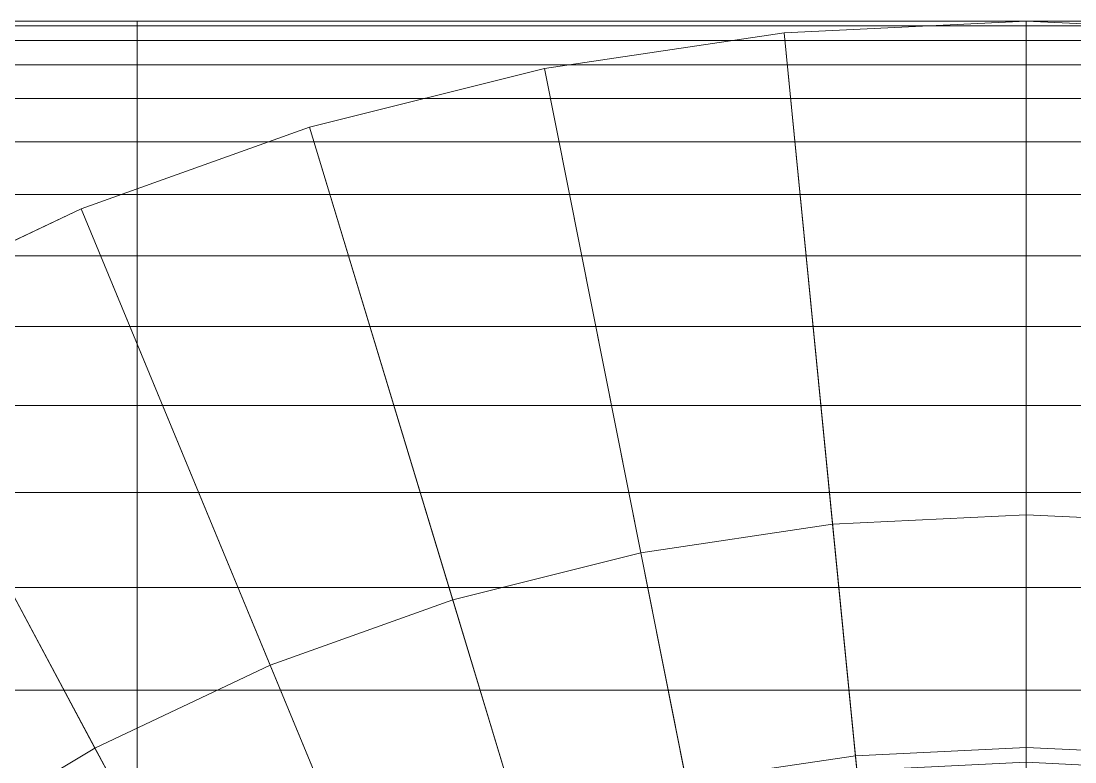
# Model space of a CAD drawing. Header units: millimetres. Extents: x -50 to 55, y -25 to 25.
# Drawn here: x -10.18 to 0.49, y 17.5 to 25 of the extents above; entities that cross this region are included whole.
import ezdxf

# ---------------------------------------------------------------- set-up
doc = ezdxf.new("R2010")
doc.units = ezdxf.units.MM
doc.layers.add('BASE', color=7, linetype='Continuous')
doc.layers.add('CIRCOLO_LU', color=7, linetype='Continuous')

msp = doc.modelspace()

# ---------------------------------------------------------------- linework, layer by layer
at = {"layer": 'BASE', "lineweight": 5}
for points, invisible_edges in [([(0, 25, -21), (0, 25, -30), (-2.45, 24.88, -21)], 2), ([(0, 25, -30), (-2.45, 24.88, -30), (-2.45, 24.88, -21)], 12), ([(0, 25, -21), (-2.45, 24.88, -21), (-1.729, 17.56, -14.002)], 12), ([(-2.45, 24.88, -60), (0, 25, -60), (0, 20, -60)], 12), ([(-2.45, 24.88, -32), (0, 25, -32), (0, 25, -35)], 12), ([(0, 25, -35), (-2.45, 24.88, -35), (-2.45, 24.88, -32)], 12), ([(-2.45, 24.88, -38), (0, 25, -38), (0, 25, -50)], 12), ([(0, 25, -50), (-2.45, 24.88, -50), (-2.45, 24.88, -38)], 12), ([(-2.45, 24.88, -50), (0, 25, -50), (0, 25, -60)], 12), ([(0, 25, -60), (-2.45, 24.88, -60), (-2.45, 24.88, -50)], 12), ([(0, 25, -30), (0, 25, -32), (-2.45, 24.88, -30)], 2), ([(0, 25, -32), (-2.45, 24.88, -32), (-2.45, 24.88, -30)], 12), ([(-2.45, 24.88, -35), (0, 25, -35), (0, 25, -38)], 12), ([(0, 25, -38), (-2.45, 24.88, -38), (-2.45, 24.88, -35)], 12), ([(-1.729, 17.56, -14.002), (0, 17.645, -14.002), (0, 25, -21)], 12), ([(2.45, 24.88, -21), (2.45, 24.88, -30), (0, 25, -21)], 2), ([(2.45, 24.88, -30), (0, 25, -30), (0, 25, -21)], 12), ([(2.45, 24.88, -21), (0, 25, -21), (0, 17.645, -14.002)], 12), ([(0, 20, -60), (0, 25, -60), (2.45, 24.88, -60)], 12), ([(0, 25, -32), (2.45, 24.88, -32), (2.45, 24.88, -35)], 12), ([(2.45, 24.88, -35), (0, 25, -35), (0, 25, -32)], 12), ([(0, 25, -38), (2.45, 24.88, -38), (2.45, 24.88, -50)], 12), ([(2.45, 24.88, -50), (0, 25, -50), (0, 25, -38)], 12), ([(0, 25, -50), (2.45, 24.88, -50), (2.45, 24.88, -60)], 12), ([(2.45, 24.88, -60), (0, 25, -60), (0, 25, -50)], 12), ([(2.45, 24.88, -30), (2.45, 24.88, -32), (0, 25, -30)], 2), ([(2.45, 24.88, -32), (0, 25, -32), (0, 25, -30)], 12), ([(0, 25, -35), (2.45, 24.88, -35), (2.45, 24.88, -38)], 12), ([(2.45, 24.88, -38), (0, 25, -38), (0, 25, -35)], 12), ([(-2.45, 24.88, -21), (-2.45, 24.88, -30), (-4.877, 24.52, -21)], 2), ([(-2.45, 24.88, -30), (-4.877, 24.52, -30), (-4.877, 24.52, -21)], 12), ([(-2.45, 24.88, -21), (-4.877, 24.52, -21), (-3.442, 17.306, -14.002)], 12), ([(-4.877, 24.52, -60), (-2.45, 24.88, -60), (-1.96, 19.904, -60)], 12), ([(-4.877, 24.52, -32), (-2.45, 24.88, -32), (-2.45, 24.88, -35)], 12), ([(-2.45, 24.88, -35), (-4.877, 24.52, -35), (-4.877, 24.52, -32)], 12), ([(-4.877, 24.52, -38), (-2.45, 24.88, -38), (-2.45, 24.88, -50)], 12), ([(-2.45, 24.88, -50), (-4.877, 24.52, -50), (-4.877, 24.52, -38)], 12), ([(-4.877, 24.52, -50), (-2.45, 24.88, -50), (-2.45, 24.88, -60)], 12), ([(-2.45, 24.88, -60), (-4.877, 24.52, -60), (-4.877, 24.52, -50)], 12), ([(-2.45, 24.88, -30), (-2.45, 24.88, -32), (-4.877, 24.52, -30)], 2), ([(-2.45, 24.88, -32), (-4.877, 24.52, -32), (-4.877, 24.52, -30)], 12), ([(-4.877, 24.52, -35), (-2.45, 24.88, -35), (-2.45, 24.88, -38)], 12), ([(-2.45, 24.88, -38), (-4.877, 24.52, -38), (-4.877, 24.52, -35)], 12), ([(-3.442, 17.306, -14.002), (-1.729, 17.56, -14.002), (-2.45, 24.88, -21)], 12), ([(-2.45, 24.88, -60), (0, 20, -60), (-1.96, 19.904, -60)], 1), ([(0, 17.645, -14.002), (1.729, 17.56, -14.002), (2.45, 24.88, -21)], 12), ([(2.45, 24.88, -60), (1.96, 19.904, -60), (0, 20, -60)], 12), ([(-4.877, 24.52, -21), (-4.877, 24.52, -30), (-7.257, 23.924, -21)], 2), ([(-4.877, 24.52, -30), (-7.257, 23.924, -30), (-7.257, 23.924, -21)], 12), ([(-4.877, 24.52, -21), (-7.257, 23.924, -21), (-5.122, 16.885, -14.002)], 12), ([(-7.257, 23.924, -60), (-4.877, 24.52, -60), (-3.902, 19.616, -60)], 12), ([(-7.257, 23.924, -32), (-4.877, 24.52, -32), (-4.877, 24.52, -35)], 12), ([(-4.877, 24.52, -35), (-7.257, 23.924, -35), (-7.257, 23.924, -32)], 12), ([(-7.257, 23.924, -38), (-4.877, 24.52, -38), (-4.877, 24.52, -50)], 12), ([(-4.877, 24.52, -50), (-7.257, 23.924, -50), (-7.257, 23.924, -38)], 12), ([(-7.257, 23.924, -50), (-4.877, 24.52, -50), (-4.877, 24.52, -60)], 12), ([(-4.877, 24.52, -60), (-7.257, 23.924, -60), (-7.257, 23.924, -50)], 12), ([(-4.877, 24.52, -30), (-4.877, 24.52, -32), (-7.257, 23.924, -30)], 2), ([(-4.877, 24.52, -32), (-7.257, 23.924, -32), (-7.257, 23.924, -30)], 12), ([(-7.257, 23.924, -35), (-4.877, 24.52, -35), (-4.877, 24.52, -38)], 12), ([(-4.877, 24.52, -38), (-7.257, 23.924, -38), (-7.257, 23.924, -35)], 12), ([(-5.122, 16.885, -14.002), (-3.442, 17.306, -14.002), (-4.877, 24.52, -21)], 12), ([(-4.877, 24.52, -60), (-1.96, 19.904, -60), (-3.902, 19.616, -60)], 1), ([(-7.257, 23.924, -21), (-7.257, 23.924, -30), (-9.567, 23.097, -21)], 2), ([(-7.257, 23.924, -30), (-9.567, 23.097, -30), (-9.567, 23.097, -21)], 12), ([(-7.257, 23.924, -21), (-9.567, 23.097, -21), (-6.752, 16.302, -14.002)], 12), ([(-9.567, 23.097, -60), (-7.257, 23.924, -60), (-5.806, 19.139, -60)], 12), ([(-9.567, 23.097, -32), (-7.257, 23.924, -32), (-7.257, 23.924, -35)], 12), ([(-7.257, 23.924, -35), (-9.567, 23.097, -35), (-9.567, 23.097, -32)], 12), ([(-9.567, 23.097, -38), (-7.257, 23.924, -38), (-7.257, 23.924, -50)], 12), ([(-7.257, 23.924, -50), (-9.567, 23.097, -50), (-9.567, 23.097, -38)], 12), ([(-9.567, 23.097, -50), (-7.257, 23.924, -50), (-7.257, 23.924, -60)], 12), ([(-7.257, 23.924, -60), (-9.567, 23.097, -60), (-9.567, 23.097, -50)], 12), ([(-7.257, 23.924, -30), (-7.257, 23.924, -32), (-9.567, 23.097, -30)], 2), ([(-7.257, 23.924, -32), (-9.567, 23.097, -32), (-9.567, 23.097, -30)], 12), ([(-9.567, 23.097, -35), (-7.257, 23.924, -35), (-7.257, 23.924, -38)], 12), ([(-7.257, 23.924, -38), (-9.567, 23.097, -38), (-9.567, 23.097, -35)], 12), ([(-6.752, 16.302, -14.002), (-5.122, 16.885, -14.002), (-7.257, 23.924, -21)], 12), ([(-7.257, 23.924, -60), (-3.902, 19.616, -60), (-5.806, 19.139, -60)], 1), ([(-9.567, 23.097, -21), (-9.567, 23.097, -30), (-11.785, 22.048, -21)], 2), ([(-9.567, 23.097, -30), (-11.785, 22.048, -30), (-11.785, 22.048, -21)], 12), ([(-9.567, 23.097, -21), (-11.785, 22.048, -21), (-8.318, 15.561, -14.002)], 12), ([(-11.785, 22.048, -60), (-9.567, 23.097, -60), (-7.654, 18.477, -60)], 12), ([(-11.785, 22.048, -32), (-9.567, 23.097, -32), (-9.567, 23.097, -35)], 12), ([(-9.567, 23.097, -35), (-11.785, 22.048, -35), (-11.785, 22.048, -32)], 12), ([(-11.785, 22.048, -38), (-9.567, 23.097, -38), (-9.567, 23.097, -50)], 12), ([(-9.567, 23.097, -50), (-11.785, 22.048, -50), (-11.785, 22.048, -38)], 12), ([(-11.785, 22.048, -50), (-9.567, 23.097, -50), (-9.567, 23.097, -60)], 12), ([(-9.567, 23.097, -60), (-11.785, 22.048, -60), (-11.785, 22.048, -50)], 12), ([(-9.567, 23.097, -30), (-9.567, 23.097, -32), (-11.785, 22.048, -30)], 2), ([(-9.567, 23.097, -32), (-11.785, 22.048, -32), (-11.785, 22.048, -30)], 12), ([(-11.785, 22.048, -35), (-9.567, 23.097, -35), (-9.567, 23.097, -38)], 12), ([(-9.567, 23.097, -38), (-11.785, 22.048, -38), (-11.785, 22.048, -35)], 12), ([(-8.318, 15.561, -14.002), (-6.752, 16.302, -14.002), (-9.567, 23.097, -21)], 12), ([(-9.567, 23.097, -60), (-5.806, 19.139, -60), (-7.654, 18.477, -60)], 1), ([(-11.785, 22.048, -21), (-13.889, 20.787, -21), (-9.803, 14.671, -14.002)], 12), ([(-13.889, 20.787, -60), (-11.785, 22.048, -60), (-9.428, 17.638, -60)], 12), ([(-9.803, 14.671, -14.002), (-8.318, 15.561, -14.002), (-11.785, 22.048, -21)], 12), ([(-11.785, 22.048, -60), (-7.654, 18.477, -60), (-9.428, 17.638, -60)], 1), ([(-11.194, 13.64, -14.002), (-9.803, 14.671, -14.002), (-13.889, 20.787, -21)], 12), ([(-13.889, 20.787, -60), (-9.428, 17.638, -60), (-11.111, 16.629, -60)], 1), ([(-1.96, 19.904, -50), (0, 20, -50), (0, 17.495, -50)], 12), ([(-1.96, 19.904, -50), (-1.96, 19.904, -60), (0, 20, -50)], 2), ([(-1.96, 19.904, -60), (0, 20, -60), (0, 20, -50)], 12), ([(0, 17.495, -50), (0, 20, -50), (1.96, 19.904, -50)], 12), ([(0, 20, -50), (0, 20, -60), (1.96, 19.904, -50)], 2), ([(0, 20, -60), (1.96, 19.904, -60), (1.96, 19.904, -50)], 12), ([(-3.902, 19.616, -50), (-1.96, 19.904, -50), (-1.715, 17.411, -50)], 12), ([(-3.902, 19.616, -50), (-3.902, 19.616, -60), (-1.96, 19.904, -50)], 2), ([(-3.902, 19.616, -60), (-1.96, 19.904, -60), (-1.96, 19.904, -50)], 12), ([(-1.715, 17.411, -50), (-1.96, 19.904, -50), (0, 17.495, -50)], 2), ([(0, 17.495, -50), (1.96, 19.904, -50), (1.715, 17.411, -50)], 1), ([(-5.806, 19.139, -50), (-3.902, 19.616, -50), (-3.413, 17.159, -50)], 12), ([(-5.806, 19.139, -50), (-5.806, 19.139, -60), (-3.902, 19.616, -50)], 2), ([(-5.806, 19.139, -60), (-3.902, 19.616, -60), (-3.902, 19.616, -50)], 12), ([(-3.413, 17.159, -50), (-3.902, 19.616, -50), (-1.715, 17.411, -50)], 2), ([(-7.654, 18.477, -50), (-5.806, 19.139, -50), (-5.079, 16.742, -50)], 12), ([(-7.654, 18.477, -50), (-7.654, 18.477, -60), (-5.806, 19.139, -50)], 2), ([(-7.654, 18.477, -60), (-5.806, 19.139, -60), (-5.806, 19.139, -50)], 12), ([(-5.079, 16.742, -50), (-5.806, 19.139, -50), (-3.413, 17.159, -50)], 2), ([(-9.428, 17.638, -50), (-7.654, 18.477, -50), (-6.695, 16.163, -50)], 12), ([(-9.428, 17.638, -50), (-9.428, 17.638, -60), (-7.654, 18.477, -50)], 2), ([(-9.428, 17.638, -60), (-7.654, 18.477, -60), (-7.654, 18.477, -50)], 12), ([(-6.695, 16.163, -50), (-7.654, 18.477, -50), (-5.079, 16.742, -50)], 2), ([(-11.111, 16.629, -50), (-9.428, 17.638, -50), (-8.247, 15.429, -50)], 12), ([(-11.111, 16.629, -50), (-11.111, 16.629, -60), (-9.428, 17.638, -50)], 2), ([(-11.111, 16.629, -60), (-9.428, 17.638, -60), (-9.428, 17.638, -50)], 12), ([(-8.247, 15.429, -50), (-9.428, 17.638, -50), (-6.695, 16.163, -50)], 2), ([(0, 17.645, -14.002), (-1.729, 17.56, -14.002), (-1.009, 10.24, -14.002)], 12), ([(0, 10.29, -14.002), (0, 17.645, -14.002), (-1.009, 10.24, -14.002)], 2), ([(1.729, 17.56, -14.002), (0, 17.645, -14.002), (0, 10.29, -14.002)], 12), ([(-1.729, 17.56, -14.002), (-3.442, 17.306, -14.002), (-2.007, 10.092, -14.002)], 12), ([(-1.009, 10.24, -14.002), (-1.729, 17.56, -14.002), (-2.007, 10.092, -14.002)], 2), ([(1.009, 10.24, -14.002), (1.729, 17.56, -14.002), (0, 10.29, -14.002)], 2)]:
    msp.add_3dface(points, dxfattribs=dict(at, invisible_edges=invisible_edges))
at = {"layer": 'CIRCOLO_LU', "lineweight": 5}
for points, invisible_edges in [([(-9, 25), (-10.25, 25), (-9, 24.951, 1.57)], 2), ([(-10.25, 25), (-10.25, 24.951, 1.57), (-9, 24.951, 1.57)], 12), ([(-9, 24.951, -1.57), (-10.25, 24.951, -1.57), (-9, 25)], 2), ([(-10.25, 24.951, -1.57), (-10.25, 25), (-9, 25)], 12), ([(0, 25), (0, 24.951, -1.57), (-9, 24.951, -1.57)], 12), ([(-9, 24.951, -1.57), (-9, 25), (0, 25)], 12), ([(0, 24.951, 1.57), (0, 25), (-9, 25)], 12), ([(-9, 25), (-9, 24.951, 1.57), (0, 24.951, 1.57)], 12), ([(9, 24.951, -1.57), (0, 24.951, -1.57), (0, 25)], 12), ([(9, 25), (0, 25), (9, 24.951, 1.57)], 2), ([(0, 25), (0, 24.951, 1.57), (9, 24.951, 1.57)], 12), ([(-9, 24.951, 1.57), (-10.25, 24.951, 1.57), (-9, 24.803, 3.133)], 2), ([(-10.25, 24.951, 1.57), (-10.25, 24.803, 3.133), (-9, 24.803, 3.133)], 12), ([(-9, 24.803, -3.133), (-10.25, 24.803, -3.133), (-9, 24.951, -1.57)], 2), ([(-10.25, 24.803, -3.133), (-10.25, 24.951, -1.57), (-9, 24.951, -1.57)], 12), ([(0, 24.951, -1.57), (0, 24.803, -3.133), (-9, 24.803, -3.133)], 12), ([(-9, 24.803, -3.133), (-9, 24.951, -1.57), (0, 24.951, -1.57)], 12), ([(0, 24.803, 3.133), (0, 24.951, 1.57), (-9, 24.951, 1.57)], 12), ([(-9, 24.951, 1.57), (-9, 24.803, 3.133), (0, 24.803, 3.133)], 12), ([(9, 24.803, -3.133), (0, 24.803, -3.133), (9, 24.951, -1.57)], 2), ([(0, 24.803, -3.133), (0, 24.951, -1.57), (9, 24.951, -1.57)], 12), ([(9, 24.951, 1.57), (0, 24.951, 1.57), (9, 24.803, 3.133)], 2), ([(0, 24.951, 1.57), (0, 24.803, 3.133), (9, 24.803, 3.133)], 12), ([(-9, 24.803, 3.133), (-10.25, 24.803, 3.133), (-9, 24.557, 4.685)], 2), ([(-10.25, 24.803, 3.133), (-10.25, 24.557, 4.685), (-9, 24.557, 4.685)], 12), ([(-9, 24.557, -4.685), (-10.25, 24.557, -4.685), (-9, 24.803, -3.133)], 2), ([(-10.25, 24.557, -4.685), (-10.25, 24.803, -3.133), (-9, 24.803, -3.133)], 12), ([(0, 24.803, -3.133), (0, 24.557, -4.685), (-9, 24.557, -4.685)], 12), ([(-9, 24.557, -4.685), (-9, 24.803, -3.133), (0, 24.803, -3.133)], 12), ([(0, 24.557, 4.685), (0, 24.803, 3.133), (-9, 24.803, 3.133)], 12), ([(-9, 24.803, 3.133), (-9, 24.557, 4.685), (0, 24.557, 4.685)], 12), ([(9, 24.557, -4.685), (0, 24.557, -4.685), (0, 24.803, -3.133)], 12), ([(9, 24.557, -4.685), (0, 24.803, -3.133), (9, 24.803, -3.133)], 1), ([(9, 24.803, 3.133), (0, 24.803, 3.133), (9, 24.557, 4.685)], 2), ([(0, 24.803, 3.133), (0, 24.557, 4.685), (9, 24.557, 4.685)], 12), ([(-9, 24.215, -6.217), (-10.25, 24.215, -6.217), (-9, 24.557, -4.685)], 2), ([(-10.25, 24.215, -6.217), (-10.25, 24.557, -4.685), (-9, 24.557, -4.685)], 12), ([(-9, 24.557, 4.685), (-10.25, 24.557, 4.685), (-9, 24.215, 6.217)], 2), ([(-10.25, 24.557, 4.685), (-10.25, 24.215, 6.217), (-9, 24.215, 6.217)], 12), ([(0, 24.557, -4.685), (0, 24.215, -6.217), (-9, 24.215, -6.217)], 12), ([(-9, 24.215, -6.217), (-9, 24.557, -4.685), (0, 24.557, -4.685)], 12), ([(0, 24.215, 6.217), (0, 24.557, 4.685), (-9, 24.557, 4.685)], 12), ([(-9, 24.557, 4.685), (-9, 24.215, 6.217), (0, 24.215, 6.217)], 12), ([(9, 24.215, -6.217), (0, 24.215, -6.217), (9, 24.557, -4.685)], 2), ([(0, 24.215, -6.217), (0, 24.557, -4.685), (9, 24.557, -4.685)], 12), ([(9, 24.557, 4.685), (0, 24.557, 4.685), (9, 24.215, 6.217)], 2), ([(0, 24.557, 4.685), (0, 24.215, 6.217), (9, 24.215, 6.217)], 12), ([(-9, 23.776, -7.725), (-10.25, 23.776, -7.725), (-9, 24.215, -6.217)], 2), ([(-10.25, 23.776, -7.725), (-10.25, 24.215, -6.217), (-9, 24.215, -6.217)], 12), ([(-9, 24.215, 6.217), (-10.25, 24.215, 6.217), (-9, 23.776, 7.725)], 2), ([(-10.25, 24.215, 6.217), (-10.25, 23.776, 7.725), (-9, 23.776, 7.725)], 12), ([(0, 24.215, -6.217), (0, 23.776, -7.725), (-9, 23.776, -7.725)], 12), ([(-9, 23.776, -7.725), (-9, 24.215, -6.217), (0, 24.215, -6.217)], 12), ([(0, 23.776, 7.725), (0, 24.215, 6.217), (-9, 24.215, 6.217)], 12), ([(-9, 24.215, 6.217), (-9, 23.776, 7.725), (0, 23.776, 7.725)], 12), ([(9, 23.776, -7.725), (0, 23.776, -7.725), (9, 24.215, -6.217)], 2), ([(0, 23.776, -7.725), (0, 24.215, -6.217), (9, 24.215, -6.217)], 12), ([(9, 24.215, 6.217), (0, 24.215, 6.217), (0, 23.776, 7.725)], 12), ([(9, 24.215, 6.217), (0, 23.776, 7.725), (9, 23.776, 7.725)], 1), ([(-9, 23.244, -9.203), (-10.25, 23.244, -9.203), (-9, 23.776, -7.725)], 2), ([(-10.25, 23.244, -9.203), (-10.25, 23.776, -7.725), (-9, 23.776, -7.725)], 12), ([(-9, 23.776, 7.725), (-10.25, 23.776, 7.725), (-9, 23.244, 9.203)], 2), ([(-10.25, 23.776, 7.725), (-10.25, 23.244, 9.203), (-9, 23.244, 9.203)], 12), ([(0, 23.776, -7.725), (0, 23.244, -9.203), (-9, 23.244, -9.203)], 12), ([(-9, 23.244, -9.203), (-9, 23.776, -7.725), (0, 23.776, -7.725)], 12), ([(0, 23.244, 9.203), (0, 23.776, 7.725), (-9, 23.776, 7.725)], 12), ([(-9, 23.776, 7.725), (-9, 23.244, 9.203), (0, 23.244, 9.203)], 12), ([(9, 23.244, -9.203), (0, 23.244, -9.203), (9, 23.776, -7.725)], 2), ([(0, 23.244, -9.203), (0, 23.776, -7.725), (9, 23.776, -7.725)], 12), ([(9, 23.776, 7.725), (0, 23.776, 7.725), (9, 23.244, 9.203)], 2), ([(0, 23.776, 7.725), (0, 23.244, 9.203), (9, 23.244, 9.203)], 12), ([(-9, 22.621, -10.644), (-10.25, 22.621, -10.644), (-9, 23.244, -9.203)], 2), ([(-10.25, 22.621, -10.644), (-10.25, 23.244, -9.203), (-9, 23.244, -9.203)], 12), ([(-9, 23.244, 9.203), (-10.25, 23.244, 9.203), (-9, 22.621, 10.644)], 2), ([(-10.25, 23.244, 9.203), (-10.25, 22.621, 10.644), (-9, 22.621, 10.644)], 12), ([(0, 23.244, -9.203), (0, 22.621, -10.644), (-9, 22.621, -10.644)], 12), ([(-9, 22.621, -10.644), (-9, 23.244, -9.203), (0, 23.244, -9.203)], 12), ([(0, 22.621, 10.644), (0, 23.244, 9.203), (-9, 23.244, 9.203)], 12), ([(-9, 23.244, 9.203), (-9, 22.621, 10.644), (0, 22.621, 10.644)], 12), ([(9, 22.621, -10.644), (0, 22.621, -10.644), (9, 23.244, -9.203)], 2), ([(0, 22.621, -10.644), (0, 23.244, -9.203), (9, 23.244, -9.203)], 12), ([(9, 23.244, 9.203), (0, 23.244, 9.203), (9, 22.621, 10.644)], 2), ([(0, 23.244, 9.203), (0, 22.621, 10.644), (9, 22.621, 10.644)], 12), ([(-9, 21.908, -12.044), (-10.25, 21.908, -12.044), (-9, 22.621, -10.644)], 2), ([(-10.25, 21.908, -12.044), (-10.25, 22.621, -10.644), (-9, 22.621, -10.644)], 12), ([(-9, 22.621, 10.644), (-10.25, 22.621, 10.644), (-9, 21.908, 12.044)], 2), ([(-10.25, 22.621, 10.644), (-10.25, 21.908, 12.044), (-9, 21.908, 12.044)], 12), ([(0, 22.621, -10.644), (0, 21.908, -12.044), (-9, 21.908, -12.044)], 12), ([(-9, 21.908, -12.044), (-9, 22.621, -10.644), (0, 22.621, -10.644)], 12), ([(0, 21.908, 12.044), (0, 22.621, 10.644), (-9, 22.621, 10.644)], 12), ([(-9, 22.621, 10.644), (-9, 21.908, 12.044), (0, 21.908, 12.044)], 12), ([(9, 21.908, -12.044), (0, 21.908, -12.044), (9, 22.621, -10.644)], 2), ([(0, 21.908, -12.044), (0, 22.621, -10.644), (9, 22.621, -10.644)], 12), ([(9, 22.621, 10.644), (0, 22.621, 10.644), (9, 21.908, 12.044)], 2), ([(0, 22.621, 10.644), (0, 21.908, 12.044), (9, 21.908, 12.044)], 12), ([(-9, 21.908, 12.044), (-10.25, 21.908, 12.044), (-9, 21.108, 13.396)], 2), ([(-10.25, 21.908, 12.044), (-10.25, 21.108, 13.396), (-9, 21.108, 13.396)], 12), ([(-9, 21.108, -13.396), (-10.25, 21.108, -13.396), (-9, 21.908, -12.044)], 2), ([(-10.25, 21.108, -13.396), (-10.25, 21.908, -12.044), (-9, 21.908, -12.044)], 12), ([(0, 21.908, -12.044), (0, 21.108, -13.396), (-9, 21.108, -13.396)], 12), ([(-9, 21.108, -13.396), (-9, 21.908, -12.044), (0, 21.908, -12.044)], 12), ([(0, 21.108, 13.396), (0, 21.908, 12.044), (-9, 21.908, 12.044)], 12), ([(-9, 21.908, 12.044), (-9, 21.108, 13.396), (0, 21.108, 13.396)], 12), ([(9, 21.108, -13.396), (0, 21.108, -13.396), (9, 21.908, -12.044)], 2), ([(0, 21.108, -13.396), (0, 21.908, -12.044), (9, 21.908, -12.044)], 12), ([(9, 21.908, 12.044), (0, 21.908, 12.044), (9, 21.108, 13.396)], 2), ([(0, 21.908, 12.044), (0, 21.108, 13.396), (9, 21.108, 13.396)], 12), ([(-9, 21.108, 13.396), (-10.25, 21.108, 13.396), (-10.25, 20.225, 14.695)], 12), ([(-9, 21.108, 13.396), (-10.25, 20.225, 14.695), (-9, 20.225, 14.695)], 1), ([(-9, 20.225, -14.695), (-10.25, 20.225, -14.695), (-10.25, 21.108, -13.396)], 12), ([(-9, 20.225, -14.695), (-10.25, 21.108, -13.396), (-9, 21.108, -13.396)], 1), ([(-9, 21.108, -13.396), (0, 21.108, -13.396), (0, 20.225, -14.695)], 12), ([(0, 20.225, -14.695), (-9, 20.225, -14.695), (-9, 21.108, -13.396)], 12), ([(-9, 20.225, 14.695), (0, 20.225, 14.695), (0, 21.108, 13.396)], 12), ([(0, 21.108, 13.396), (-9, 21.108, 13.396), (-9, 20.225, 14.695)], 12), ([(9, 20.225, -14.695), (0, 20.225, -14.695), (0, 21.108, -13.396)], 12), ([(9, 20.225, -14.695), (0, 21.108, -13.396), (9, 21.108, -13.396)], 1), ([(9, 21.108, 13.396), (0, 21.108, 13.396), (0, 20.225, 14.695)], 12), ([(9, 21.108, 13.396), (0, 20.225, 14.695), (9, 20.225, 14.695)], 1), ([(-9, 20.225, 14.695), (-10.25, 20.225, 14.695), (-9, 19.263, 15.936)], 2), ([(-10.25, 20.225, 14.695), (-10.25, 19.263, 15.936), (-9, 19.263, 15.936)], 12), ([(-9, 19.263, -15.936), (-10.25, 19.263, -15.936), (-9, 20.225, -14.695)], 2), ([(-10.25, 19.263, -15.936), (-10.25, 20.225, -14.695), (-9, 20.225, -14.695)], 12), ([(0, 20.225, -14.695), (0, 19.263, -15.936), (-9, 19.263, -15.936)], 12), ([(-9, 19.263, -15.936), (-9, 20.225, -14.695), (0, 20.225, -14.695)], 12), ([(0, 19.263, 15.936), (0, 20.225, 14.695), (-9, 20.225, 14.695)], 12), ([(-9, 20.225, 14.695), (-9, 19.263, 15.936), (0, 19.263, 15.936)], 12), ([(9, 19.263, -15.936), (0, 19.263, -15.936), (9, 20.225, -14.695)], 2), ([(0, 19.263, -15.936), (0, 20.225, -14.695), (9, 20.225, -14.695)], 12), ([(9, 20.225, 14.695), (0, 20.225, 14.695), (9, 19.263, 15.936)], 2), ([(0, 20.225, 14.695), (0, 19.263, 15.936), (9, 19.263, 15.936)], 12), ([(-9, 18.224, -17.114), (-10.25, 18.224, -17.114), (-9, 19.263, -15.936)], 2), ([(-10.25, 18.224, -17.114), (-10.25, 19.263, -15.936), (-9, 19.263, -15.936)], 12), ([(-9, 19.263, 15.936), (-10.25, 19.263, 15.936), (-9, 18.224, 17.114)], 2), ([(-10.25, 19.263, 15.936), (-10.25, 18.224, 17.114), (-9, 18.224, 17.114)], 12), ([(0, 19.263, -15.936), (0, 18.224, -17.114), (-9, 18.224, -17.114)], 12), ([(-9, 18.224, -17.114), (-9, 19.263, -15.936), (0, 19.263, -15.936)], 12), ([(0, 18.224, 17.114), (0, 19.263, 15.936), (-9, 19.263, 15.936)], 12), ([(-9, 19.263, 15.936), (-9, 18.224, 17.114), (0, 18.224, 17.114)], 12), ([(9, 18.224, -17.114), (0, 18.224, -17.114), (9, 19.263, -15.936)], 2), ([(0, 18.224, -17.114), (0, 19.263, -15.936), (9, 19.263, -15.936)], 12), ([(9, 19.263, 15.936), (0, 19.263, 15.936), (9, 18.224, 17.114)], 2), ([(0, 19.263, 15.936), (0, 18.224, 17.114), (9, 18.224, 17.114)], 12), ([(-9, 17.114, -18.224), (-10.25, 17.114, -18.224), (-9, 18.224, -17.114)], 2), ([(-10.25, 17.114, -18.224), (-10.25, 18.224, -17.114), (-9, 18.224, -17.114)], 12), ([(-9, 18.224, 17.114), (-10.25, 18.224, 17.114), (-9, 17.114, 18.224)], 2), ([(-10.25, 18.224, 17.114), (-10.25, 17.114, 18.224), (-9, 17.114, 18.224)], 12), ([(0, 18.224, -17.114), (0, 17.114, -18.224), (-9, 17.114, -18.224)], 12), ([(-9, 17.114, -18.224), (-9, 18.224, -17.114), (0, 18.224, -17.114)], 12), ([(0, 17.114, 18.224), (0, 18.224, 17.114), (-9, 18.224, 17.114)], 12), ([(-9, 18.224, 17.114), (-9, 17.114, 18.224), (0, 17.114, 18.224)], 12), ([(9, 17.114, -18.224), (0, 17.114, -18.224), (9, 18.224, -17.114)], 2), ([(0, 17.114, -18.224), (0, 18.224, -17.114), (9, 18.224, -17.114)], 12), ([(9, 18.224, 17.114), (0, 18.224, 17.114), (9, 17.114, 18.224)], 2), ([(0, 18.224, 17.114), (0, 17.114, 18.224), (9, 17.114, 18.224)], 12)]:
    msp.add_3dface(points, dxfattribs=dict(at, invisible_edges=invisible_edges))

doc.saveas('drawing.dxf')
